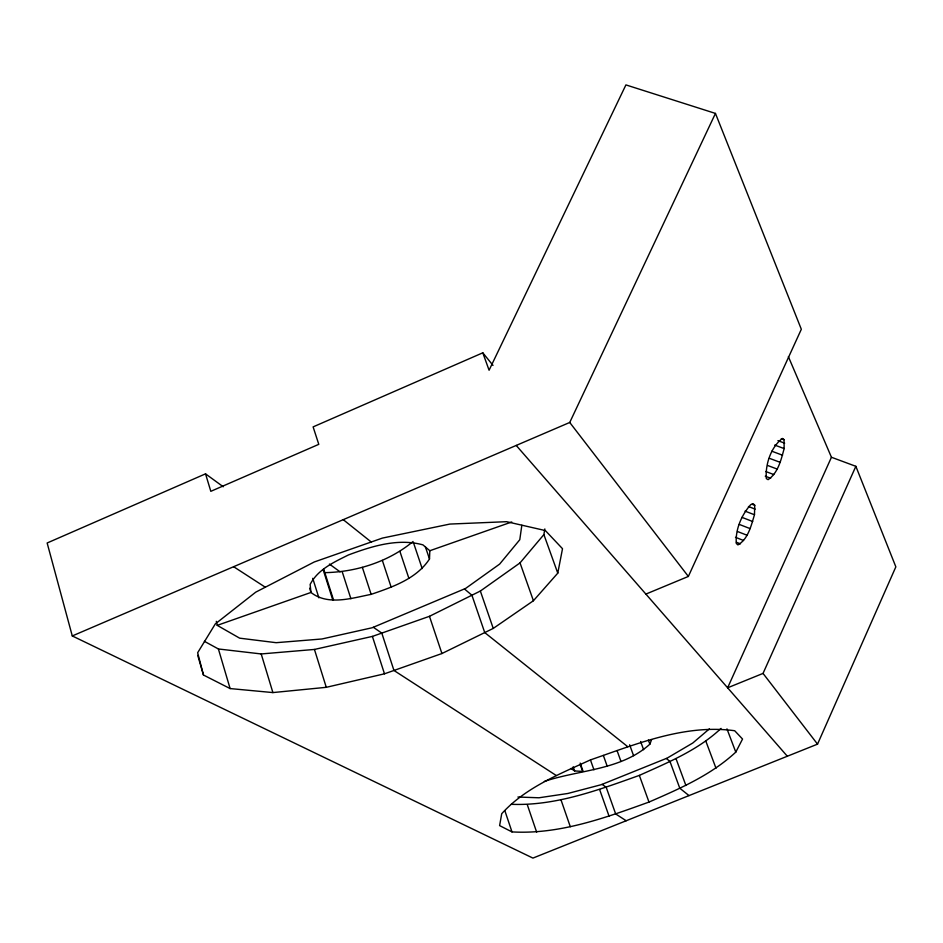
<?xml version="1.0" encoding="UTF-8"?>
<svg xmlns="http://www.w3.org/2000/svg" width="943" height="943" viewBox="0 0 943 943"><rect width="100%" height="100%" fill="white"/><g stroke="black" fill="none" stroke-linecap="round" stroke-linejoin="round"><path stroke-width="1.41" d="M429.489 558.987L429.819 550.736L422.935 544.865C397.958 537.993 371.955 546.209 348.497 554.932C334.07 562.122 317.885 569.383 310.141 584.436L310.966 592.452C327.999 605.936 351.916 598.098 371.141 594.361C392.547 587.029 416.558 578.861 429.489 558.987L425.293 546.563M784.14 448.585L784.046 439.638L782.36 438.448C770.903 447.194 765.162 464.416 766.341 478.596L768.085 479.657C778.116 473.021 781.158 459.595 784.14 448.585L774.698 445.072M754.471 514.76L754.754 505.283L753.198 503.715L750.711 504.646C741.552 514.984 735.222 529.518 736.306 543.463L737.921 544.901C748.247 539.078 751.217 525.392 754.471 514.76L745.041 511.13M521.833 525.286L519.782 539.726L499.66 564.079L465.606 588.432L372.131 627.767L321.976 638.977L276.134 642.69L239.64 638.163L217.232 625.362L216.312 621.331M197.735 655.385L203.464 675.023L230.104 688.567L272.892 692.575L326.278 687.317L384.485 673.809L441.925 653.534L493.248 628.415L533.42 600.738L557.773 573.155L543.887 534.587L544.842 528.94M557.773 573.155L562.511 548.708L545.36 530.567L506.58 521.691L449.858 524.072L382.445 538.076L314.278 561.969L255.753 592.145L215.299 623.924L197.653 652.745L203.464 675.023M544.335 781.417C579.344 769.7 621.036 770.278 649.868 744.18L651.542 739.784M223.267 486.765L205.527 473.846L47.15 542.991L72.281 635.947L532.925 858.095L817.534 744.145L895.85 566.849L855.855 466.314L831.443 457.261L788.372 356.643M831.443 457.261L727.631 687.801L763.04 673.408L855.855 466.314M645.884 594.09L688.355 576.444L801.326 329.272L715.454 113.419L625.916 84.905L489.087 370.234L482.804 352.812L313.111 426.896L318.781 444.342L210.819 491.327L205.527 473.846M72.281 635.947L569.737 422.464L715.454 113.419M735.788 752.125L742.542 739.053L734.691 730.742C684.972 723.882 636.419 744.027 590.283 759.964C558.963 774.356 525.392 787.605 501.723 813.703L499.613 825.608L511.99 831.903C559.376 834.638 605.1 817.899 648.984 802.069C679.62 788.737 710.987 775.111 735.788 752.125L726.959 728.856M204.372 641.311L218.399 648.973L261.199 653.947L314.443 649.444L372.391 636.407L429.466 616.309L480.352 591.037L520.029 562.9L543.887 534.587M709.395 728.868L692.787 743.013L667.173 758.101L601.221 784.706L567.851 793.476L538.972 797.778L517.907 797.024M511.342 804.308C555.58 806.076 598.286 790.034 639.342 775.394C667.95 762.51 697.879 750.204 721.053 728.409M324.828 572.66C356.442 572.024 388.563 561.78 413.081 541.494M217.232 625.362L310.966 592.452L309.634 588.243M429.819 550.736L511.754 521.974M570.939 768.462L574.629 770.95L582.633 771.409L580.204 764.525M781.334 438.636L784.046 439.638M777.904 440.664L784.659 443.175M771.787 451.202L782.549 455.221M769.335 458.286L780.097 462.318M767.637 465.477L777.044 469.013M765.704 471.5L773.779 474.541M765.268 476.203L770.667 478.242M752.043 504.246L754.754 505.283M748.436 506.521L755.19 509.126M741.941 517.353L752.691 521.514M739.312 524.426L750.062 528.599M737.485 531.51L746.891 535.176M735.481 537.31L743.555 540.469M736.389 542.26L740.444 543.852M233.628 566.708L265.313 587.218M556.358 775.57L393.95 670.461L381.797 633.095L373.393 627.319M626.187 820.752L615.673 813.95L606.172 787.205L602.094 784.399M329.402 564.067L340.117 571.871M343.24 519.664L371.236 542.001M627.696 746.656L484.737 632.576L471.913 595.222L464.486 588.986M689.027 795.597L679.797 788.23L669.966 761.484L666.359 758.467M516.21 445.426L787.322 756.239M482.804 352.812L493.012 365.389M569.737 422.464L688.355 576.444M763.04 673.408L817.534 744.145M705.871 741.233L715.996 768.239M676.037 758.726L685.903 785.484M648.36 740.055L649.868 744.18M640.627 741.493L643.609 749.709M629.629 744.781L633.59 755.708M639.342 775.394L648.984 802.069M617.064 750.557L620.977 761.472M603.355 755.437L607.245 766.364M590.554 760.223L593.949 769.806M520.029 562.9L533.42 600.738M599.63 789.539L609.107 816.296M580.181 763.087L583.08 771.35M573.167 766.8L574.629 770.95M560.955 799.723L570.303 826.728M480.352 591.037L493.248 628.415M527.337 804.803L536.661 832.197M504.965 811.015L511.99 831.903M413.541 542.85L422.181 568.57M429.466 616.309L441.925 653.534M399.915 551.419L408.897 578.377M382.339 560.378L391.204 587.3M362.36 567.391L371.141 594.361M372.391 636.407L384.485 673.809M342.191 571.67L350.902 598.758M323.59 568.782L333.504 599.925M323.119 569.596L332.785 599.972M312.734 578.33L318.887 597.827M314.443 649.444L326.278 687.317M261.199 653.947L272.892 692.575M218.399 648.973L230.104 688.567"/></g></svg>
